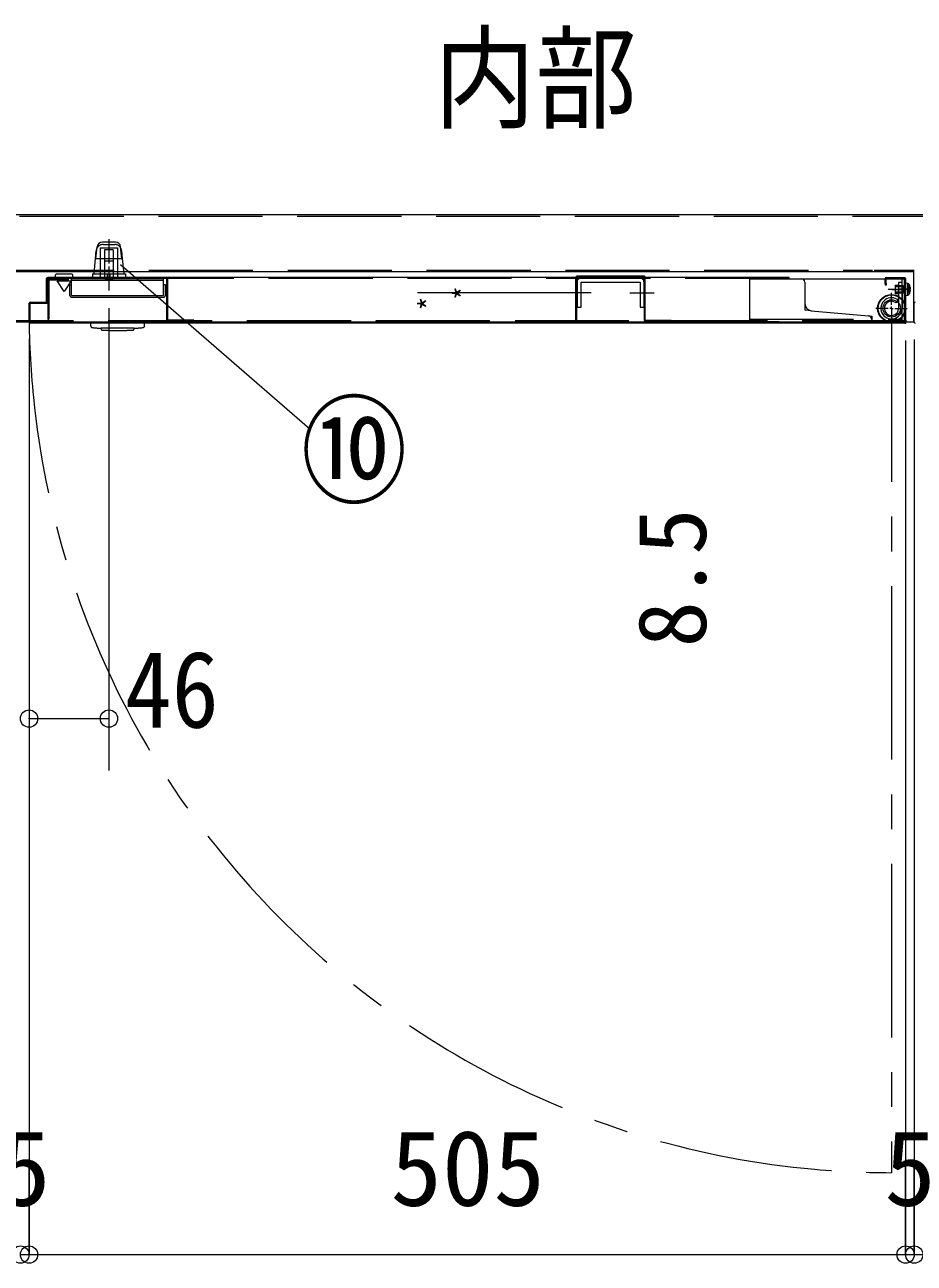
# Model space of a CAD drawing. Units: millimetres at full size, sheet at 1:20. Extents: x -4100 to 3700, y -3386 to 2063.
# Drawn here: x -3133 to -2620, y -2624 to -1911 of the extents above; entities that cross this region are included whole.
import ezdxf
from ezdxf.enums import TextEntityAlignment as Align

# ---------------------------------------------------------------- set-up
doc = ezdxf.new("R2010")
doc.units = ezdxf.units.MM
doc.header["$LTSCALE"] = 20
doc.header["$PDMODE"] = 32
doc.header["$PDSIZE"] = 10
for name, pattern in [('CHAIN1', [8, 5, -1, 1, -1]), ('DASHED3', [4, 3, -1]), ('DOUBLE_CHAIN1', [8.8, 5, -1, 0.6, -0.6, 0.6, -1])]:
    doc.linetypes.add(name, pattern=pattern)
doc.layers.add('0-2', color=7, linetype='Continuous', lineweight=9)
doc.styles.add('ＭＳ ゴシック', font='')
doc.styles.get('ＭＳ ゴシック').set_extended_font_data('MS Gothic')

msp = doc.modelspace()

# ---------------------------------------------------------------- linework, layer by layer
at = {"layer": '0-2'}
for p, q in [((-3455.58, -2020.38), (-2435.58, -2020.38)), ((-3080.34, -2036.21), (-3087.83, -2036.21)), ((-3076.58, -2045.88), (-3077.35, -2038.96)), ((-2620.08, -2053.38), (-3645.08, -2053.38)), ((-2620.58, -2053.38), (-2620.58, -2082.38)), ((-3120.08, -2070.88), (-3120.08, -2057.18)), ((-3119.48, -2070.88), (-3119.48, -2056.58)), ((-2692.08, -2056.58), (-3119.48, -2056.58)), ((-2815.08, -2056.38), (-2815.08, -2056.58)), ((-2775.58, -2055.88), (-2814.58, -2055.88)), ((-2775.58, -2056.38), (-2814.58, -2056.38)), ((-2814.58, -2056.38), (-2814.58, -2056.58)), ((-2775.58, -2056.38), (-2775.58, -2056.58)), ((-2775.08, -2056.38), (-2775.08, -2056.58)), ((-2692.08, -2057.38), (-2692.08, -2056.58)), ((-2692.08, -2057.38), (-2685.08, -2057.38)), ((-2683.08, -2059.38), (-2683.08, -2071.16)), ((-2683.08, -2059.38), (-2683.08, -2071.73)), ((-2636.88, -2059.98), (-2636.88, -2057.18)), ((-2636.28, -2056.58), (-2625.68, -2056.58)), ((-2636.28, -2059.98), (-2636.28, -2057.18)), ((-2636.28, -2057.18), (-2625.68, -2057.18)), ((-2628.98, -2065.38), (-2628.98, -2061.38)), ((-2625.68, -2057.18), (-2625.68, -2082.28)), ((-2625.18, -2061.6), (-2625.68, -2061.6)), ((-2625.08, -2057.18), (-2625.08, -2082.28)), ((-2624.98, -2066.88), (-2624.98, -2059.88)), ((-2623.86, -2059.98), (-2624.98, -2059.88)), ((-2622.64, -2061.28), (-2622.63, -2061.28)), ((-2628.98, -2065.38), (-2626.38, -2065.38)), ((-2626.38, -2065.38), (-2625.68, -2065.17)), ((-2625.68, -2065.17), (-2625.18, -2065.17)), ((-2624.98, -2066.88), (-2623.86, -2066.79)), ((-2622.64, -2062.92), (-2622.47, -2062.92)), ((-2622.47, -2063.85), (-2622.64, -2063.85)), ((-2622.63, -2065.48), (-2622.64, -2065.48)), ((-3130.08, -2082.28), (-3130.08, -2071.48)), ((-3129.48, -2070.88), (-3120.08, -2070.88)), ((-2679.45, -2075.71), (-2646.4, -2078.72)), ((-2620.08, -2082.28), (-2620.08, -2071.48)), ((-2620.58, -2082.38), (-3644.58, -2082.38)), ((-2625.68, -2082.88), (-3129.48, -2082.88)), ((-2644.58, -2080.71), (-2644.58, -2082.88)), ((-2625.88, -2081.88), (-2644.58, -2081.88)), ((-2644.58, -2082.28), (-2625.68, -2082.28)), ((-2625.24, -2082.88), (-2624.93, -2082.88)), ((-2625.08, -2082.73), (-2625.08, -2083.04)), ((-3130.08, -2619.49), (-3130.08, -2568.87)), ((-2625.08, -2619.49), (-2625.08, -2568.87)), ((-2620.08, -2619.49), (-2620.08, -2568.87)), ((-3135.08, -2619.49), (-3130.08, -2619.49)), ((-3130.08, -2619.49), (-2625.08, -2619.49)), ((-2625.08, -2619.49), (-2620.08, -2619.49)), ((-2620.08, -2619.49), (-2005.08, -2619.49))]:
    msp.add_line(p, q, dxfattribs=at)
at = {"layer": '0-2', "color": 5, "linetype": 'DASHED3'}
for p, q in [((-2435.58, -2021.38), (-3455.58, -2021.38)), ((-3621.08, -2052.38), (-2644.08, -2052.38)), ((-2643.08, -2052.38), (-2620.08, -2052.38)), ((-3644.58, -2081.38), (-2620.58, -2081.38))]:
    msp.add_line(p, q, dxfattribs=at)
at = {"layer": '0-2', "linetype": 'DOUBLE_CHAIN1'}
for p, q in [((-3089.08, -2039.58), (-3089.08, -2045.58)), ((-3089.08, -2039.58), (-3079.08, -2039.58)), ((-3087.42, -2037.58), (-3080.75, -2037.58)), ((-3086.58, -2040.58), (-3086.58, -2040.7)), ((-3081.58, -2040.58), (-3086.58, -2040.58)), ((-3081.58, -2040.58), (-3081.58, -2040.7)), ((-3079.08, -2039.58), (-3079.08, -2045.58)), ((-3092.58, -2054.58), (-3091.79, -2045.58)), ((-3091.79, -2045.58), (-3091.41, -2041.23)), ((-3091.79, -2045.58), (-3089.08, -2045.58)), ((-3089.08, -2045.58), (-3089.08, -2056.58)), ((-3086.58, -2040.7), (-3086.58, -2045.22)), ((-3086.58, -2045.22), (-3086.58, -2045.95)), ((-3086.58, -2045.95), (-3086.58, -2046.92)), ((-3086.58, -2046.92), (-3086.58, -2056.58)), ((-3086.58, -2046.92), (-3081.58, -2046.92)), ((-3081.58, -2040.7), (-3081.58, -2045.22)), ((-3081.58, -2045.22), (-3081.58, -2045.95)), ((-3081.58, -2045.95), (-3081.58, -2046.92)), ((-3081.58, -2046.92), (-3081.58, -2056.58)), ((-3079.08, -2045.58), (-3079.08, -2056.58)), ((-3079.08, -2045.58), (-3076.38, -2045.58)), ((-3076.76, -2041.23), (-3076.38, -2045.58)), ((-3076.38, -2045.58), (-3075.58, -2054.58)), ((-3114.38, -2054.58), (-3105.38, -2054.58)), ((-3093.58, -2054.58), (-3093.58, -2056.58)), ((-3093.58, -2054.58), (-3074.58, -2054.58)), ((-3084.83, -2056.58), (-3084.83, -2054.58)), ((-3083.33, -2056.58), (-3083.33, -2054.58)), ((-3074.58, -2054.58), (-3074.58, -2056.58)), ((-3104.88, -2056.58), (-3114.88, -2056.58)), ((-3114.88, -2056.58), (-3104.88, -2056.58)), ((-3113.88, -2058.58), (-3105.88, -2058.58)), ((-3109.88, -2064.58), (-3113.88, -2058.58)), ((-3112.38, -2058.58), (-3112.38, -2056.58)), ((-3105.88, -2058.58), (-3109.88, -2064.58)), ((-3107.38, -2058.58), (-3107.38, -2056.58)), ((-2683.08, -2071.73), (-2683.08, -2075.38)), ((-2679.45, -2075.71), (-2683.08, -2075.38)), ((-3094.58, -2084.45), (-3094.58, -2082.88)), ((-2646.4, -2078.72), (-2644.58, -2078.88)), ((-2644.58, -2078.88), (-2644.58, -2080.71)), ((-3069.53, -2085.88), (-3088.63, -2085.88)), ((-3088.48, -2086.39), (-3088.48, -2085.88)), ((-3069.68, -2085.88), (-3069.68, -2086.39))]:
    msp.add_line(p, q, dxfattribs=at)
at = {"layer": '0-2', "color": 2, "linetype": 'CHAIN1'}
for p, q in [((-3084.08, -2034.55), (-3084.08, -2048.55)), ((-2635.05, -2063.38), (-2624.04, -2063.38)), ((-2633.18, -2072.38), (-2633.18, -2067.28)), ((-2633.08, -2063.48), (-2625.08, -2063.48)), ((-2635.18, -2074.38), (-2640.28, -2074.38)), ((-2633.18, -2074.38), (-2634.18, -2074.38)), ((-2633.18, -2074.38), (-2633.18, -2073.38)), ((-2633.18, -2074.38), (-2633.18, -2075.38)), ((-2633.18, -2074.38), (-2632.18, -2074.38)), ((-2633.18, -2074.38), (-2633.18, -2572.32)), ((-2631.18, -2074.38), (-2626.08, -2074.38)), ((-2633.18, -2076.38), (-2633.18, -2081.48))]:
    msp.add_line(p, q, dxfattribs=at)
at = {"layer": '0-2', "linetype": 'CHAIN1'}
for p, q in [((-3084.08, -2050.18), (-3084.08, -2064.18)), ((-2806.23, -2065.38), (-2920.23, -2065.38)), ((-2783.93, -2065.38), (-2769.93, -2065.38))]:
    msp.add_line(p, q, dxfattribs=at)
at = {"layer": '0-2', "color": 6}
for p, q in [((-3077.5, -2049.05), (-2968.31, -2143.82)), ((-3084.08, -2074.18), (-3084.08, -2340.69)), ((-3130.08, -2091.98), (-3130.08, -2340.69)), ((-3130.08, -2092.88), (-3130.08, -2619.49)), ((-3130.08, -2092.88), (-3130.08, -2619.49)), ((-2625.08, -2092.88), (-2625.08, -2619.49)), ((-2625.08, -2092.88), (-2625.08, -2619.49)), ((-2620.08, -2092.38), (-2620.08, -2619.49)), ((-2620.08, -2092.88), (-2620.08, -2619.49)), ((-3130.08, -2310.69), (-3084.08, -2310.69))]:
    msp.add_line(p, q, dxfattribs=at)
at = {"layer": '0-2', "linetype": 'DASHED3'}
for p, q in [((-2692.08, -2057.18), (-3119.48, -2057.18)), ((-3119.28, -2058.18), (-3119.28, -2080.58)), ((-3108.08, -2057.58), (-3118.68, -2057.58)), ((-3118.68, -2058.18), (-3118.68, -2080.58)), ((-3108.08, -2058.18), (-3118.68, -2058.18)), ((-3109.08, -2056.58), (-3109.08, -2057.18)), ((-3108.08, -2057.18), (-3108.08, -2057.58)), ((-3050.68, -2056.58), (-3107.48, -2056.58)), ((-3050.68, -2057.18), (-3107.48, -2057.18)), ((-3107.48, -2057.18), (-3107.48, -2057.58)), ((-3106.58, -2066.88), (-3106.58, -2060.88)), ((-3106.58, -2060.88), (-3105.58, -2060.88)), ((-3052.58, -2057.38), (-3105.58, -2057.38)), ((-3105.58, -2066.88), (-3105.58, -2057.38)), ((-3052.58, -2058.38), (-3105.58, -2058.38)), ((-3102.28, -2056.58), (-3102.28, -2057.38)), ((-3086.08, -2057.78), (-3082.08, -2057.78)), ((-3085.88, -2056.58), (-3085.88, -2057.18)), ((-3052.58, -2066.88), (-3052.58, -2057.38)), ((-3051.58, -2060.88), (-3052.58, -2060.88)), ((-3051.58, -2066.88), (-3051.58, -2060.88)), ((-3050.68, -2081.18), (-3050.68, -2057.18)), ((-3050.08, -2081.18), (-3050.08, -2057.18)), ((-2815.08, -2081.28), (-2815.08, -2056.58)), ((-2814.58, -2081.28), (-2814.58, -2056.58)), ((-2778.08, -2056.98), (-2812.08, -2056.98)), ((-2775.58, -2081.28), (-2775.58, -2056.58)), ((-2775.08, -2081.28), (-2775.08, -2056.58)), ((-2715.08, -2057.38), (-2715.08, -2081.88)), ((-2715.08, -2057.38), (-2692.08, -2057.38)), ((-2636.88, -2059.98), (-2636.88, -2060.98)), ((-2636.28, -2060.98), (-2636.88, -2060.98)), ((-2636.28, -2059.98), (-2636.28, -2060.98)), ((-2627.08, -2081.88), (-2627.08, -2057.38)), ((-3105.58, -2066.88), (-3052.58, -2066.88)), ((-3105.58, -2067.88), (-3052.58, -2067.88)), ((-2644.58, -2082.28), (-3129.48, -2082.28)), ((-3119.28, -2080.58), (-3118.68, -2080.58)), ((-3035.08, -2081.78), (-3050.08, -2081.78)), ((-2930.08, -2081.78), (-2815.08, -2081.78)), ((-2760.08, -2081.78), (-2775.08, -2081.78)), ((-2757.88, -2081.88), (-2644.58, -2081.88)), ((-2715.08, -2080.68), (-2627.08, -2080.68))]:
    msp.add_line(p, q, dxfattribs=at)
at = {"layer": '0-2', "color": 2}
for p, q in [((-2631.08, -2060.98), (-2629.08, -2060.98)), ((-2631.08, -2060.98), (-2631.08, -2065.98)), ((-2629.08, -2059.48), (-2629.08, -2061.48)), ((-2627.08, -2059.48), (-2629.08, -2059.48)), ((-2629.08, -2061.48), (-2629.08, -2074.38)), ((-2628.98, -2061.81), (-2626.38, -2061.81)), ((-2627.08, -2061.48), (-2627.08, -2059.48)), ((-2627.08, -2061.48), (-2627.08, -2074.38)), ((-2625.68, -2061.6), (-2626.38, -2061.81)), ((-2625.18, -2065.17), (-2625.18, -2061.6)), ((-2623.86, -2066.79), (-2623.86, -2059.98)), ((-2622.73, -2065.85), (-2622.73, -2060.92)), ((-2629.08, -2065.98), (-2631.08, -2065.98)), ((-2628.98, -2064.95), (-2626.38, -2064.95)), ((-2625.68, -2065.17), (-2626.38, -2064.95)), ((-2630.56, -2071.23), (-2629.28, -2069.69))]:
    msp.add_line(p, q, dxfattribs=at)
at = {"layer": '0-2', "color": 2, "linetype": 'DASHED3'}
for p, q in [((-2631.08, -2061.48), (-2627.08, -2061.48)), ((-2631.08, -2061.83), (-2627.08, -2061.83)), ((-2623.68, -2061.28), (-2622.64, -2061.28)), ((-2623.68, -2065.48), (-2623.68, -2061.28)), ((-2627.08, -2065.13), (-2631.08, -2065.13)), ((-2627.08, -2065.48), (-2631.08, -2065.48)), ((-2623.68, -2062.22), (-2622.47, -2062.22)), ((-2623.68, -2062.92), (-2622.64, -2062.92)), ((-2623.68, -2063.85), (-2622.64, -2063.85)), ((-2623.68, -2064.55), (-2622.47, -2064.55)), ((-2623.68, -2065.48), (-2622.64, -2065.48))]:
    msp.add_line(p, q, dxfattribs=at)
at = {"layer": '0-2', "color": 4, "linetype": 'CHAIN1'}
for p, q in [((-2633.18, -2072.38), (-2633.18, -2065.38)), ((-2635.18, -2074.38), (-2642.18, -2074.38)), ((-2633.18, -2074.38), (-2634.18, -2074.38)), ((-2633.18, -2074.38), (-2633.18, -2073.38)), ((-2633.18, -2074.38), (-2633.18, -2075.38)), ((-2633.18, -2074.38), (-2632.18, -2074.38)), ((-2631.18, -2074.38), (-2624.18, -2074.38)), ((-2633.18, -2076.38), (-2633.18, -2083.38))]:
    msp.add_line(p, q, dxfattribs=at)
at = {"layer": '0-2', "color": 6, "linetype": 'CHAIN1'}
msp.add_line((-2622.05, -2063.38), (-2629.31, -2063.38), dxfattribs=at)
at = {"layer": '0-2'}
for points in [[(-3076.58, -2045.88), (-3091.58, -2045.88), (-3090.82, -2038.96)], [(-2685.08, -2057.38), (-2625.88, -2057.38), (-2625.88, -2081.88)], [(-2626.38, -2065.38), (-2626.38, -2061.38), (-2628.98, -2061.38)], [(-2625.68, -2065.17), (-2625.68, -2061.6), (-2626.38, -2061.38)], [(-2622.47, -2062.22), (-2622.46, -2062.33), (-2622.45, -2062.45), (-2622.44, -2062.55), (-2622.44, -2062.65), (-2622.43, -2062.74), (-2622.44, -2062.81), (-2622.44, -2062.86), (-2622.45, -2062.9), (-2622.46, -2062.91), (-2622.47, -2062.92)], [(-2622.47, -2063.85), (-2622.46, -2063.86), (-2622.45, -2063.89), (-2622.44, -2063.94), (-2622.44, -2064), (-2622.43, -2064.08), (-2622.44, -2064.17), (-2622.44, -2064.28), (-2622.45, -2064.39), (-2622.46, -2064.47), (-2622.47, -2064.55)], [(-3129.48, -2082.88), (-3129.48, -2071.48), (-3120.08, -2071.48)]]:
    msp.add_lwpolyline(points, dxfattribs=at)
at = {"layer": '0-2', "linetype": 'DOUBLE_CHAIN1'}
for points in [[(-3114.88, -2056.58), (-3114.88, -2055.08), (-3114.38, -2054.58)], [(-3104.88, -2056.58), (-3104.88, -2055.08), (-3105.38, -2054.58)], [(-3104.88, -2056.58), (-3104.88, -2055.08), (-3105.38, -2054.58)], [(-3063.58, -2084.45), (-3063.58, -2082.88), (-3094.58, -2082.88)]]:
    msp.add_lwpolyline(points, dxfattribs=at)
at = {"layer": '0-2', "linetype": 'DASHED3'}
for points in [[(-2814.38, -2059.28), (-2814.38, -2073.78), (-2812.08, -2073.78), (-2812.08, -2059.28)], [(-2812.08, -2059.28), (-2778.08, -2059.28), (-2778.08, -2073.78), (-2775.78, -2073.78), (-2775.78, -2059.28)], [(-3035.08, -2081.78), (-3035.08, -2081.18), (-3050.08, -2081.18)], [(-2930.08, -2081.78), (-2930.08, -2081.28), (-2815.08, -2081.28)], [(-2760.08, -2081.78), (-2760.08, -2081.28), (-2775.08, -2081.28)]]:
    msp.add_lwpolyline(points, dxfattribs=at)
at = {"layer": '0-2', "color": 4}
for radius in [8, 7.7]:
    msp.add_circle((-2633.18, -2074.38), radius, dxfattribs=at)
at = {"layer": '0-2'}
msp.add_circle((-2633.08, -2074.38), 5, dxfattribs=at)
at = {"layer": '0-2', "linetype": 'DOUBLE_CHAIN1'}
for centre, radius, start, end in [((-3087.42, -2041.58), 4, 90, 174.95755), ((-3080.75, -2041.58), 4, 5.04245, 90), ((-3093.58, -2084.45), 1, 180, 264.01083), ((-3079.08, -1946.21), 140, 264.01083, 266.08857), ((-3087.98, -2086.39), 0.5, 180, 266.80127), ((-3079.08, -1927.13), 160, 266.80127, 270), ((-3079.08, -1927.13), 160, 270, 273.19873), ((-3070.18, -2086.39), 0.5, 273.19873, 0), ((-3079.08, -1946.21), 140, 273.91143, 275.98641), ((-3064.58, -2084.45), 1, 275.98641, 0)]:
    msp.add_arc(centre, radius, start, end, dxfattribs=at)
at = {"layer": '0-2'}
for centre, radius, start, end in [((-3087.83, -2039.21), 3, 90, 175.1023), ((-3080.34, -2039.21), 3, 4.8977, 90), ((-3119.48, -2057.18), 0.6, 90, 180), ((-2814.58, -2056.38), 0.5, 90, 180), ((-2775.58, -2056.38), 0.5, 0, 90), ((-2685.08, -2059.38), 2, 0, 90), ((-2636.28, -2057.18), 0.6, 90, 180), ((-2625.68, -2057.18), 0.6, 0, 90), ((-2625.18, -2061.4), 0.2, 270, 0), ((-2623.98, -2061.28), 1.3, 15.88085, 85), ((-2631.38, -2063.38), 9, 13.4934, 15.88085), ((-2631.38, -2063.38), 8.99, 7.45828, 13.51192), ((-2625.18, -2065.37), 0.2, 360, 90), ((-2623.98, -2065.49), 1.3, 275, 344.11915), ((-2631.38, -2063.38), 9, 344.11915, 346.5066), ((-2631.38, -2063.38), 8.75, 356.94332, 3.05668), ((-2631.38, -2063.38), 8.99, 346.48808, 352.54172), ((-3129.48, -2071.48), 0.6, 90, 180), ((-3120.08, -2070.88), 0.6, 270, 0), ((-2679.08, -2071.73), 4, 180, 264.80557), ((-2619.48, -2071.48), 0.6, 90, 180), ((-3129.48, -2082.28), 0.6, 180, 270), ((-2646.58, -2080.71), 2, 0, 84.80557), ((-2625.68, -2082.28), 0.6, 270, 0), ((-2619.48, -2082.28), 0.6, 180, 270)]:
    msp.add_arc(centre, radius, start, end, dxfattribs=at)
at = {"layer": '0-2', "linetype": 'DASHED3'}
for centre, radius, start, end in [((-3118.68, -2058.18), 0.6, 90, 180), ((-3107.48, -2057.18), 0.6, 90, 180), ((-3108.08, -2057.58), 0.6, 270, 0), ((-3086.68, -2057.78), 0.6, 0, 90), ((-3081.48, -2057.78), 0.6, 90, 180), ((-3050.68, -2057.18), 0.6, 0, 90), ((-2812.08, -2059.28), 2.3, 90, 180), ((-2778.08, -2059.28), 2.3, 360, 90), ((-3105.58, -2066.88), 1, 180, 270), ((-3052.58, -2066.88), 1, 270, 0), ((-3050.08, -2081.18), 0.6, 180, 270), ((-2815.08, -2081.28), 0.5, 270, 0), ((-2775.08, -2081.28), 0.5, 180, 270)]:
    msp.add_arc(centre, radius, start, end, dxfattribs=at)
at = {"layer": '0-2', "color": 2}
for radius in [6.1, 4.1]:
    msp.add_arc((-2633.18, -2074.38), radius, 50.25706, 0, dxfattribs=at)
at = {"layer": '0-2', "color": 2, "linetype": 'CHAIN1'}
msp.add_arc((-2633.18, -2075.38), 496.94, 180.69181, 270, dxfattribs=at)
at = {"layer": '0-2'}
for p in [(-3130.08, -2310.69), (-3084.08, -2310.69), (-3135.08, -2619.49), (-3130.08, -2619.49), (-2625.08, -2619.49), (-2620.08, -2619.49)]:
    msp.add_point(p, dxfattribs=at)

# ---------------------------------------------------------------- texts
at = {"layer": '0-2', "style": 'ＭＳ ゴシック', "width": 0.9}
for s, height, p in [('内部', 47.65, (-2896.86, -1979.89)), ('⑩', 50.04, (-2973.56, -2196.29)), ('46', 44.21, (-3074.98, -2329.2))]:
    msp.add_text(s, height=height, dxfattribs=at).set_placement(p, align=Align.BOTTOM_LEFT)
at = {"layer": '0-2', "style": 'ＭＳ ゴシック'}
for s, height, p in [('*', 12.21, (-2889.64, -2075.75)), ('*', 12.21, (-2869.75, -2069.71)), ('8.5', 39.26, (-2728.29, -2269.73))]:
    msp.add_text(s, height=height, rotation=90, dxfattribs=at).set_placement(p, align=Align.BOTTOM_LEFT)
for s, p in [('5', (-3147.29, -2604.49)), ('505', (-2921.85, -2604.49)), ('5', (-2637.29, -2604.49))]:
    msp.add_text(s, height=43.62, dxfattribs=at).set_placement(p, align=Align.BOTTOM_LEFT)

doc.saveas('drawing.dxf')
